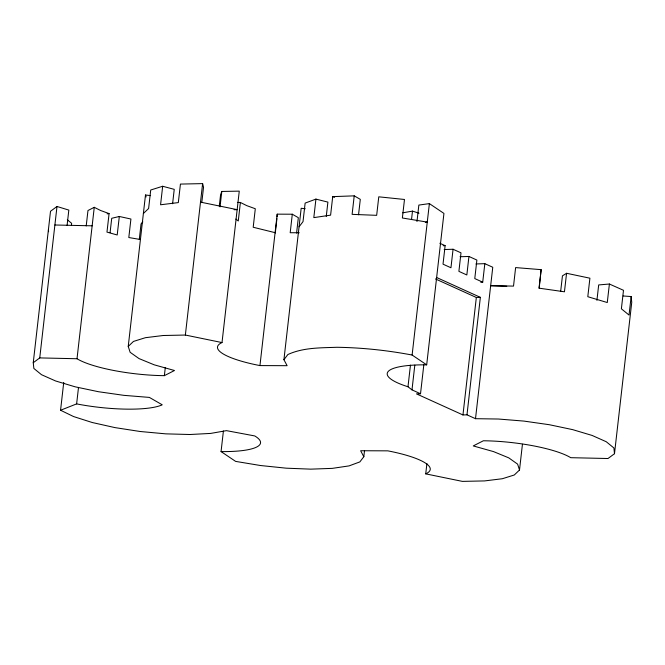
<?xml version="1.0" encoding="UTF-8"?>
<svg xmlns="http://www.w3.org/2000/svg" width="665" height="665" viewBox="0 0 665 665"><rect width="100%" height="100%" fill="white"/><g stroke="black" fill="none" stroke-linecap="round" stroke-linejoin="round"><path stroke-width="1" d="M277.089 216.74L277.205 214.155L292.301 214.213L298.336 217.688L296.582 233.107M506.772 286.266L490.654 285.709L513.521 286.1L515.624 267.588L541.144 269.657L539.174 288.203M63.732 382.425L60.565 410.247L76.625 403.896A66.309 14.464 6.5 0 0 162.227 404.802L149.376 397.412L123.856 395.343L98.437 391.718L75.095 386.806L55.611 380.978L41.504 374.703L33.857 368.452L33.25 362.708L50.507 211.279L56.999 206.483L68.828 210.09L67.074 225.518M33.25 362.708L39.742 357.911L56.999 206.483M71.404 225.385L71.637 223.324L67.323 219.799M86.209 225.942L87.971 210.514L94.264 207.314L100.623 210.506L109.085 213.598L106.974 232.11L117.206 234.986L119.318 216.482L130.922 219.026L128.811 237.538L140.373 239.5M39.742 357.911L77.015 358.743L94.264 207.314M76.625 403.896L78.503 387.412M110.074 232.692L111.72 218.295L119.318 216.482M139.284 239.4L141.038 223.972L142.842 221.861M77.015 358.743A66.309 14.464 6.5 0 0 164.371 375.659L174.488 370.505L154.189 364.819L139.018 358.585L130.132 352.292L128.237 346.423L145.494 194.995L150.564 195.618M172.601 203.748L174.238 189.35L162.676 186.267L160.564 204.778L178.32 202.592L180.431 184.08L202.617 183.615L203.54 187.206L201.786 202.634M164.371 375.659L165.311 367.413M128.237 346.423L133.466 341.428L145.419 337.695L163.174 335.509L185.36 335.044L202.617 183.615M219.292 206.117L220.581 194.803L221.794 191.453L239.267 191.138L222.01 342.566A66.309 14.464 6.5 0 0 259.949 365.584L287.114 365.692L283.922 359.707L301.178 208.278L305.243 208.735M220.032 206.882L221.794 191.453M237.397 202.426L240.389 202.459L238.278 220.971L235.834 219.068M364.528 450.538L363.822 456.722L359.865 461.901L349.075 465.891L332.284 468.368L310.779 469.149L286.224 468.177L260.514 465.525L235.626 461.394L221.063 451.585L223.415 430.978M259.949 365.584L277.205 214.155M275.285 233.024L276.931 218.627M292.301 214.213L290.189 232.725L299.242 232.758M326.257 216.507L327.895 202.11L315.925 199.109L313.813 217.621L330.605 215.144L332.716 196.632L354.221 195.851L360.305 199.35L358.543 214.778M354.221 195.851L352.109 214.354L376.664 215.335L378.776 196.823L404.486 199.475L402.375 217.987L427.263 222.118L425.351 222.384M411.552 219.342L412.491 211.113L419.008 213.199M416.98 221.536L418.85 205.078L429.374 203.606L443.937 213.415L426.681 364.852A66.309 14.464 6.5 0 0 407.986 386.764L411.992 389.873L420.521 393.747L423.813 364.894M407.986 386.764L410.455 365.135M426.681 364.852L412.117 355.035L429.374 203.606M411.992 389.873L414.81 365.143M439.831 243.249L445.126 245.651L443.015 264.163L450.953 267.762L453.065 249.25L444.154 249.541M522.441 444.245L519.506 470.005L514.278 475.001L502.324 478.733L484.569 480.92L462.383 481.385L425.733 473.862L426.905 463.563M460.03 256.748L468.941 256.457L466.838 274.969L458.892 271.362L461.003 252.85L453.065 249.25M519.506 470.005L517.611 464.137L508.733 457.844L493.555 451.61L473.256 445.924L483.372 440.77A66.309 14.464 6.5 0 1 570.736 457.686L608.001 458.518L614.493 453.721L613.895 447.977L606.239 441.726L592.133 435.45L572.656 429.632L549.307 424.711L523.895 421.086L498.376 419.025L475.508 418.692L466.98 414.827L462.956 414.952L476.339 297.479L435.459 278.934M466.98 414.827L480.363 297.346L436.697 277.538M480.737 282.234L482.715 282.176L484.827 263.664L475.907 263.955M475.508 418.692L492.765 267.264L484.827 263.664M541.144 269.657L539.041 288.169L564.452 291.794L566.563 273.282L589.905 278.194L587.802 296.706L607.278 302.533L609.389 284.022L598.683 284.936L596.921 300.356M560.678 291.27L562.44 275.85L566.563 273.282M623.113 295.975L631.143 296.548L629.04 315.06L621.384 308.809L623.496 290.297L609.389 284.022M614.493 453.721L631.75 302.292L631.143 296.548M299.067 226.79L303.024 221.611L305.135 203.099L315.925 199.109M283.922 359.707L287.879 354.528C303.215 347.496 320.464 347.895 336.964 347.28C362.201 347.662 387.338 350.339 412.117 355.035M143.382 213.507L148.611 208.511L150.722 189.999L162.676 186.267M402.749 212.808L412.491 211.113M107.123 213.839L109.085 213.598M443.148 245.718L445.126 245.651M476.339 297.479L480.363 297.346M420.521 393.747L416.498 393.88L462.956 414.952M234.072 209.708L237.156 209.65L200.506 202.127M54.887 224.994L92.161 225.826M185.36 335.044L222.01 342.566M275.094 232.667L253.199 227.255L255.302 208.744L246.798 205.651L240.389 202.459M332.716 196.632L334.595 197.306M468.941 256.457L476.88 260.057L474.777 278.569L482.715 282.176M60.565 410.247L73.566 416.556L92.177 422.499L114.954 427.603L140.132 431.494L165.785 433.854L189.916 434.511L210.689 433.414L226.474 430.646L254.778 435.949A66.309 14.464 6.5 0 1 221.063 451.585M363.822 456.722L360.638 450.737L387.795 450.845A66.309 14.464 6.5 0 1 425.733 473.862M145.494 194.995L146.125 196.948M48.395 229.791L48.595 231.703"/></g></svg>
